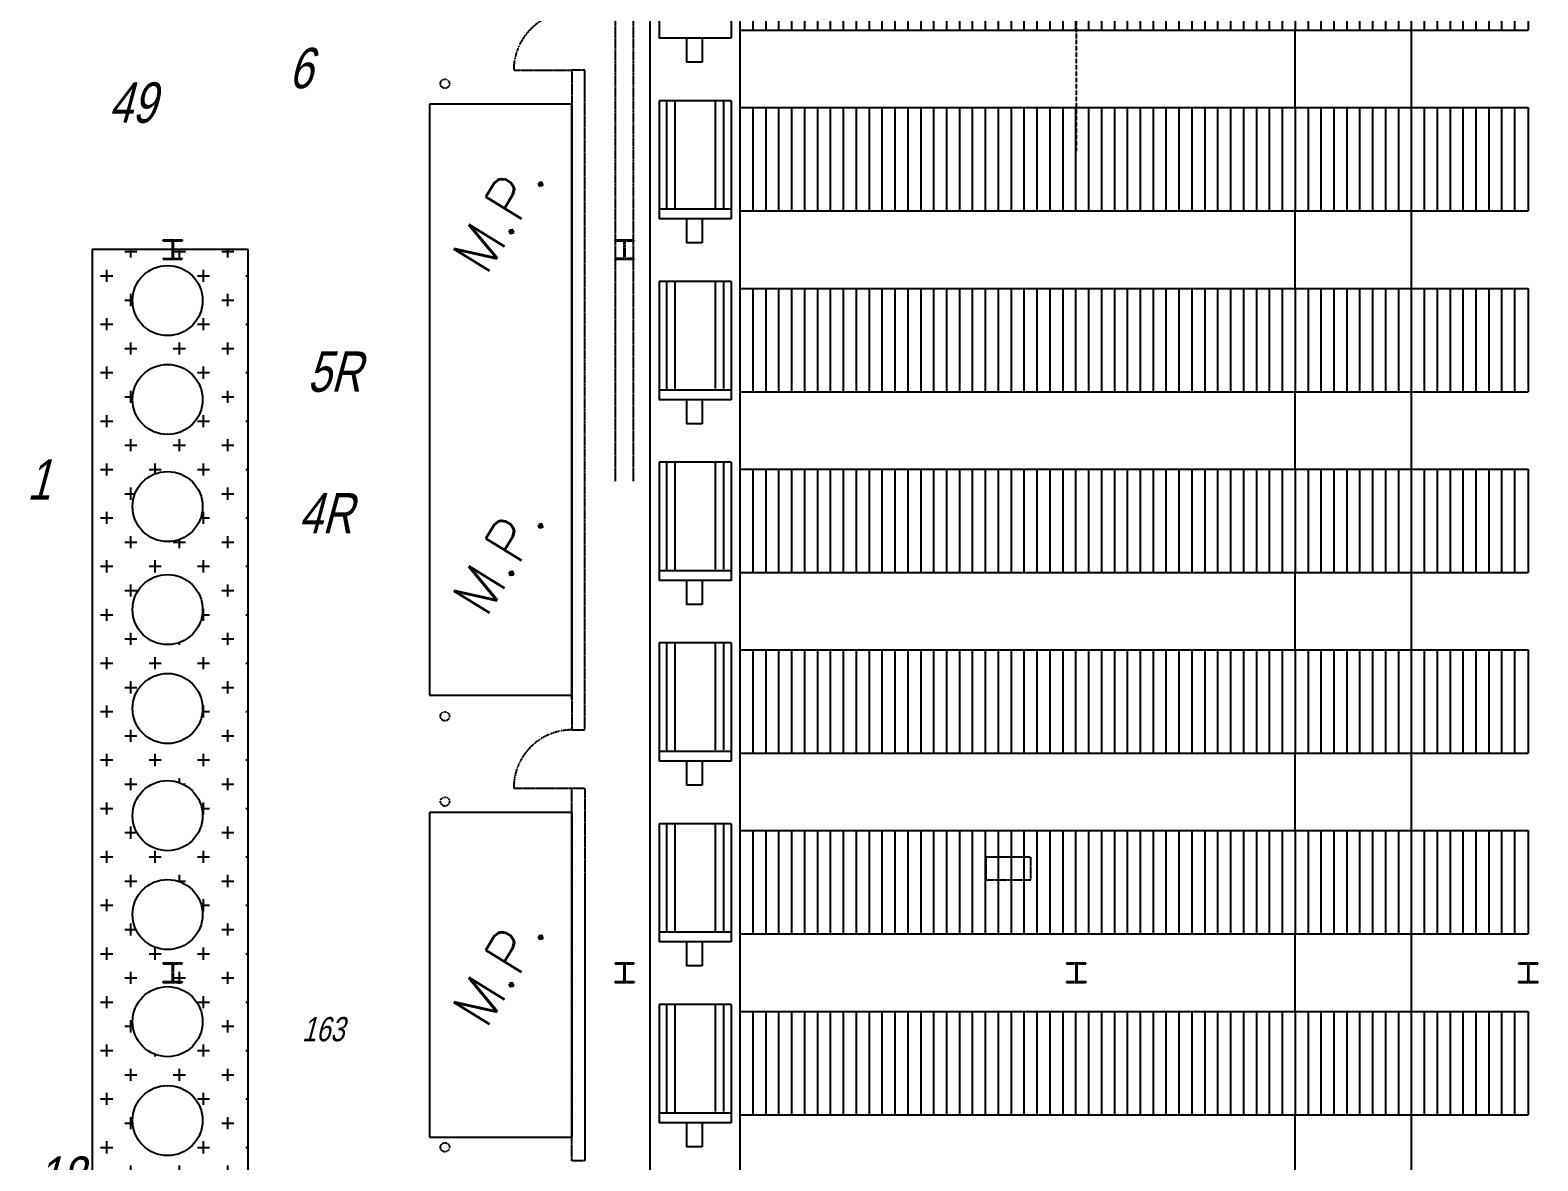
# Model space of a CAD drawing. Header units: millimetres. Extents: x -1732 to 458256, y -4349 to 130988.
# Drawn here: x 113283 to 136638, y 69416 to 86930 of the extents above; entities that cross this region are included whole.
import ezdxf

# ---------------------------------------------------------------- set-up
doc = ezdxf.new("R2010")
doc.units = ezdxf.units.MM
doc.header["$LTSCALE"] = 0.01
doc.header["$MEASUREMENT"] = 0
doc.linetypes.add('CENTER2', pattern=[28.575, 19.05, -3.175, 3.175, -3.175])
doc.linetypes.add('PHANTOM2', pattern=[31.75, 15.875, -3.175, 3.175, -3.175, 3.175, -3.175])
for name, color, linetype in [('E-E-DIS-EQP', 251, 'PHANTOM2'), ('Entreposage des rouleaux', 251, 'CONTINUOUS'), ('F-E-EQP', 251, 'CONTINUOUS'), ('F-E-EQP-AXE', 251, 'CENTER2'), ('F-E-EQP-PH2', 251, 'PHANTOM2'), ('NODETEXT', 5, 'CONTINUOUS'), ('NODETEXTOLD', 5, 'CONTINUOUS'), ('S-E-ACI', 251, 'PHANTOM2'), ('S-E-BET', 251, 'PHANTOM2')]:
    doc.layers.add(name, color=color, linetype=linetype)
doc.styles.add('ROMANS', font='ROMANS.SHX', dxfattribs={"width": 0.75, "oblique": 15})
doc.styles.add('TEXTXP', font='arial.ttf', dxfattribs={"width": 0.75, "oblique": 15})

msp = doc.modelspace()

# ---------------------------------------------------------------- hatches: boundary and pattern name
at = {"layer": 'Entreposage des rouleaux', "linetype": 'Continuous'}
h = msp.add_hatch(dxfattribs=at)
h.set_pattern_fill('CROSS', color=256, scale=1500, style=0)
h.set_pattern_definition([(0, (-78000, -38000), (375, 375), [187.5, -562.5]), (90, (-77906.25, -38093.75), (-375, 375), [187.5, -562.5])])
edge = h.paths.add_edge_path(flags=16)
edge.add_arc((115412.23226, 82741.60043), 542.69899, 0, 360)
edge = h.paths.add_edge_path(flags=16)
edge.add_arc((115412.23226, 81209.8014), 542.69899, 0, 360)
edge = h.paths.add_edge_path(flags=16)
edge.add_arc((115412.23226, 79550.3534), 542.69899, 0, 360)
edge = h.paths.add_edge_path(flags=16)
edge.add_arc((115412.23226, 77954.73017), 542.69899, 0, 360)
edge = h.paths.add_edge_path(flags=16)
edge.add_arc((115412.23226, 76422.93114), 542.69899, 0, 360)
edge = h.paths.add_edge_path(flags=16)
edge.add_arc((115412.23226, 74763.48315), 542.69899, 0, 360)
edge = h.paths.add_edge_path(flags=16)
edge.add_arc((115412.23226, 73231.68411), 542.69899, 0, 360)
edge = h.paths.add_edge_path(flags=16)
edge.add_arc((115412.23226, 71572.23726), 542.69899, 0, 360)
edge = h.paths.add_edge_path(flags=16)
edge.add_arc((115412.23226, 68380.99024), 542.69899, 0, 360)
edge = h.paths.add_edge_path(flags=16)
edge.add_arc((115412.23226, 70040.43823), 542.69899, 0, 360)
edge = h.paths.add_edge_path(flags=16)
edge.add_arc((115412.23226, 65253.56798), 542.69899, 0, 360)
edge = h.paths.add_edge_path(flags=16)
edge.add_arc((115412.23226, 66785.36701), 542.69899, 0, 360)
edge = h.paths.add_edge_path(flags=16)
edge.add_arc((115412.23226, 63594.11998), 542.69899, 0, 360)
edge = h.paths.add_edge_path(flags=16)
edge.add_arc((115412.23226, 62062.32095), 542.69899, 0, 360)
h.paths.add_polyline_path([(114246.18219, 61131.81364), (116660.13419, 61131.81364), (116660.13419, 83531.09968), (114246.18219, 83531.09968)])

# ---------------------------------------------------------------- linework, layer by layer
at = {"layer": 'E-E-DIS-EQP'}
msp.add_lwpolyline([(128085.32361, 74121.13913), (128085.32361, 73771.13913), (128785.32361, 73771.13913), (128785.32361, 74121.13913), (128085.32361, 74121.13913)], dxfattribs=at)
at = {"layer": 'Entreposage des rouleaux'}
for p, q in [((119466.68321, 85782.28787), (119466.68321, 76628.63578)), ((121673.48802, 85782.28787), (119466.68321, 85782.28787)), ((121673.48802, 76567.20753), (121673.48802, 85782.28787)), ((116660.13419, 83531.09968), (114246.18219, 83531.09968)), ((114246.18219, 83531.09968), (114246.18219, 61131.81364)), ((116660.13419, 61131.81364), (116660.13419, 83531.09968)), ((121673.54828, 80893.54302), (121673.54828, 81094.43383)), ((119466.68321, 76628.63578), (121673.48802, 76628.63578)), ((119466.68321, 74812.64071), (119466.68321, 69783.56344)), ((121673.48802, 74812.64071), (119466.68321, 74812.64071)), ((121673.48802, 74812.64071), (121673.48802, 69783.56344)), ((121673.54828, 72566.13161), (121673.54828, 72767.02241)), ((119466.68321, 69783.56344), (121673.48802, 69783.56344))]:
    msp.add_line(p, q, dxfattribs=at)
at = {"layer": 'Entreposage des rouleaux', "linetype": 'Continuous'}
for centre in [(115412.23226, 82741.60043), (115412.23226, 81209.8014), (115412.23226, 79550.3534), (115412.23226, 77954.73017), (115412.23226, 76422.93114), (115412.23226, 74763.48315), (115412.23226, 73231.68411), (115412.23226, 71572.23726), (115412.23226, 70040.43823)]:
    msp.add_circle(centre, 542.69899, dxfattribs=at)
at = {"layer": 'F-E-EQP'}
for p, q in [((122881.49339, 117320.15454), (122881.49339, 66731.42332)), ((124281.47637, 66731.42332), (124281.47637, 117320.15454)), ((123027.65109, 88637.12733), (123027.65109, 86805.41953)), ((124144.16092, 88637.12733), (124144.16092, 86805.41953)), ((124483.129, 86930.24428), (124483.129, 88530.20653)), ((124683.14486, 86930.24428), (124683.14486, 88530.20653)), ((124883.12414, 86930.24428), (124883.12414, 88530.20653)), ((125083.13085, 86930.24428), (125083.13085, 88530.20653)), ((125283.11013, 86930.24428), (125283.11013, 88530.20653)), ((125483.12599, 86930.24428), (125483.12599, 88530.20653)), ((125683.10527, 86930.24428), (125683.10527, 88530.20653)), ((125883.11198, 86930.24428), (125883.11198, 88530.20653)), ((126083.09126, 86930.24428), (126083.09126, 88530.20653)), ((126283.09797, 86930.24428), (126283.09797, 88530.20653)), ((126483.08639, 86930.24428), (126483.08639, 88530.20653)), ((126683.09311, 86930.24428), (126683.09311, 88530.20653)), ((126883.07239, 86930.24428), (126883.07239, 88530.20653)), ((127083.0791, 86930.24428), (127083.0791, 88530.20653)), ((127283.05838, 86930.24428), (127283.05838, 88530.20653)), ((127483.07423, 86930.24428), (127483.07423, 88530.20653)), ((127683.05351, 86930.24428), (127683.05351, 88530.20653)), ((127883.06023, 86930.24428), (127883.06023, 88530.20653)), ((128083.03951, 86930.24428), (128083.03951, 88530.20653)), ((128283.05536, 86930.24428), (128283.05536, 88530.20653)), ((128483.03464, 86930.24428), (128483.03464, 88530.20653)), ((128683.04135, 86930.24428), (128683.04135, 88530.20653)), ((128883.02063, 86930.24428), (128883.02063, 88530.20653)), ((129083.03649, 86930.24428), (129083.03649, 88530.20653)), ((129283.01577, 86930.24428), (129283.01577, 88530.20653)), ((129483.02248, 86930.24428), (129483.02248, 88530.20653)), ((129683.00176, 86930.24428), (129683.00176, 88530.20653)), ((129883.00847, 86930.24428), (129883.00847, 88530.20653)), ((130082.9969, 86930.24428), (130082.9969, 88530.20653)), ((130283.00361, 86930.24428), (130283.00361, 88530.20653)), ((130482.98289, 86930.24428), (130482.98289, 88530.20653)), ((130682.9896, 86930.24428), (130682.9896, 88530.20653)), ((130882.96888, 86930.24428), (130882.96888, 88530.20653)), ((131082.98474, 86930.24428), (131082.98474, 88550.06659)), ((131282.96402, 86930.24428), (131282.96402, 88530.20653)), ((131482.97073, 86930.24428), (131482.97073, 88530.20653)), ((131682.95001, 86930.24428), (131682.95001, 88530.20653)), ((131882.96587, 86930.24428), (131882.96587, 88530.20653)), ((132082.94515, 86930.24428), (132082.94515, 88530.20653)), ((132282.95186, 86930.24428), (132282.95186, 88530.20653)), ((132482.93114, 86930.24428), (132482.93114, 88530.20653)), ((132682.94699, 86930.24428), (132682.94699, 88530.20653)), ((132882.92627, 86930.24428), (132882.92627, 88530.20653)), ((133082.93299, 86930.24428), (133082.93299, 88530.20653)), ((133282.91227, 86930.24428), (133282.91227, 88530.20653)), ((133482.91898, 86930.24428), (133482.91898, 88530.20653)), ((133682.89826, 86930.24428), (133682.89826, 88530.20653)), ((133882.91411, 86930.24428), (133882.91411, 88530.20653)), ((134082.89339, 86930.24428), (134082.89339, 88530.20653)), ((134282.90011, 86930.24428), (134282.90011, 88530.20653)), ((134482.87939, 86930.24428), (134482.87939, 88530.20653)), ((134682.89524, 86930.24428), (134682.89524, 88530.20653)), ((134882.87452, 86930.24428), (134882.87452, 88530.20653)), ((135082.88123, 86930.24428), (135082.88123, 88530.20653)), ((135282.86051, 86930.24428), (135282.86051, 88530.20653)), ((135482.87637, 86930.24428), (135482.87637, 88530.20653)), ((135682.85565, 86930.24428), (135682.85565, 88530.20653)), ((135882.86236, 86930.24428), (135882.86236, 88530.20653)), ((136082.84164, 86930.24428), (136082.84164, 88530.20653)), ((136282.84835, 86930.24428), (136282.84835, 88530.20653)), ((136488.20431, 88530.20653), (136488.20431, 86930.24428)), ((124281.47637, 86930.24428), (136488.20431, 86930.24428)), ((132875.58868, 86930.24428), (132875.58868, 85730.27716)), ((134675.53022, 86930.24428), (134675.53022, 85730.27716)), ((124144.16092, 86805.41953), (123027.65109, 86805.41953)), ((123450.11303, 86805.41953), (123450.11303, 86433.80737)), ((123691.52378, 86805.41953), (123691.52378, 86433.80737)), ((123691.52378, 86433.80737), (123450.11303, 86433.80737)), ((123027.65109, 85837.19795), (123027.65109, 84005.49016)), ((124144.16092, 85837.19795), (123027.65109, 85837.19795)), ((123142.34428, 85837.19795), (123142.34428, 84155.48833)), ((123269.06183, 85837.19795), (123269.06183, 84155.48833)), ((123896.72428, 85837.19795), (123896.72428, 84155.48833)), ((124023.46927, 85837.19795), (124023.46927, 84155.48833)), ((124144.16092, 85837.19795), (124144.16092, 84005.49016)), ((124281.47637, 85730.27716), (136488.20431, 85730.27716)), ((124483.129, 84130.3149), (124483.129, 85730.27716)), ((124683.14486, 84130.3149), (124683.14486, 85730.27716)), ((124883.12414, 84130.3149), (124883.12414, 85730.27716)), ((125083.13085, 84130.3149), (125083.13085, 85730.27716)), ((125283.11013, 84130.3149), (125283.11013, 85730.27716)), ((125483.12599, 84130.3149), (125483.12599, 85730.27716)), ((125683.10527, 84130.3149), (125683.10527, 85730.27716)), ((125883.11198, 84130.3149), (125883.11198, 85730.27716)), ((126083.09126, 84130.3149), (126083.09126, 85730.27716)), ((126283.09797, 84130.3149), (126283.09797, 85730.27716)), ((126483.08639, 84130.3149), (126483.08639, 85730.27716)), ((126683.09311, 84130.3149), (126683.09311, 85730.27716)), ((126883.07239, 84130.3149), (126883.07239, 85730.27716)), ((127083.0791, 84130.3149), (127083.0791, 85730.27716)), ((127283.05838, 84130.3149), (127283.05838, 85730.27716)), ((127483.07423, 84130.3149), (127483.07423, 85730.27716)), ((127683.05351, 84130.3149), (127683.05351, 85730.27716)), ((127883.06023, 84130.3149), (127883.06023, 85730.27716)), ((128083.03951, 84130.3149), (128083.03951, 85730.27716)), ((128283.05536, 84130.3149), (128283.05536, 85730.27716)), ((128483.03464, 84130.3149), (128483.03464, 85730.27716)), ((128683.04135, 84130.3149), (128683.04135, 85730.27716)), ((128883.02063, 84130.3149), (128883.02063, 85730.27716)), ((129083.03649, 84130.3149), (129083.03649, 85730.27716)), ((129283.01577, 84130.3149), (129283.01577, 85730.27716)), ((129483.02248, 84130.3149), (129483.02248, 85730.27716)), ((129683.00176, 84130.3149), (129683.00176, 85730.27716)), ((129883.00847, 84130.3149), (129883.00847, 85730.27716)), ((130082.9969, 84130.3149), (130082.9969, 85730.27716)), ((130283.00361, 84130.3149), (130283.00361, 85730.27716)), ((130482.98289, 84130.3149), (130482.98289, 85730.27716)), ((130682.9896, 84130.3149), (130682.9896, 85730.27716)), ((130882.96888, 84130.3149), (130882.96888, 85730.27716)), ((131082.98474, 84130.3149), (131082.98474, 85730.27716)), ((131282.96402, 84130.3149), (131282.96402, 85730.27716)), ((131482.97073, 84130.3149), (131482.97073, 85730.27716)), ((131682.95001, 84130.3149), (131682.95001, 85730.27716)), ((131882.96587, 84130.3149), (131882.96587, 85730.27716)), ((132082.94515, 84130.3149), (132082.94515, 85730.27716)), ((132282.95186, 84130.3149), (132282.95186, 85730.27716)), ((132482.93114, 84130.3149), (132482.93114, 85730.27716)), ((132682.94699, 84130.3149), (132682.94699, 85730.27716)), ((132882.92627, 84130.3149), (132882.92627, 85730.27716)), ((133082.93299, 84130.3149), (133082.93299, 85730.27716)), ((133282.91227, 84130.3149), (133282.91227, 85730.27716)), ((133482.91898, 84130.3149), (133482.91898, 85730.27716)), ((133682.89826, 84130.3149), (133682.89826, 85730.27716)), ((133882.91411, 84130.3149), (133882.91411, 85730.27716)), ((134082.89339, 84130.3149), (134082.89339, 85730.27716)), ((134282.90011, 84130.3149), (134282.90011, 85730.27716)), ((134482.87939, 84130.3149), (134482.87939, 85730.27716)), ((134682.89524, 84130.3149), (134682.89524, 85730.27716)), ((134882.87452, 84130.3149), (134882.87452, 85730.27716)), ((135082.88123, 84130.3149), (135082.88123, 85730.27716)), ((135282.86051, 84130.3149), (135282.86051, 85730.27716)), ((135482.87637, 84130.3149), (135482.87637, 85730.27716)), ((135682.85565, 84130.3149), (135682.85565, 85730.27716)), ((135882.86236, 84130.3149), (135882.86236, 85730.27716)), ((136082.84164, 84130.3149), (136082.84164, 85730.27716)), ((136282.84835, 84130.3149), (136282.84835, 85730.27716)), ((136488.20431, 85730.27716), (136488.20431, 84130.3149)), ((124144.16092, 84155.48833), (123027.65109, 84155.48833)), ((124281.47637, 84130.3149), (136488.20431, 84130.3149)), ((132875.58868, 84130.3149), (132875.58868, 82930.34778)), ((134675.53022, 84130.3149), (134675.53022, 82930.34778)), ((124144.16092, 84005.49016), (123027.65109, 84005.49016)), ((123450.11303, 84005.49016), (123450.11303, 83633.878)), ((123691.52378, 84005.49016), (123691.52378, 83633.878)), ((123691.52378, 83633.878), (123450.11303, 83633.878)), ((124144.16092, 83037.98253), (123027.65109, 83037.98253)), ((123027.65109, 83037.98253), (123027.65109, 81206.27474)), ((123142.34428, 83037.98253), (123142.34428, 81374.33231)), ((123269.06183, 83037.98253), (123269.06183, 81356.27291)), ((123896.72428, 83037.98253), (123896.72428, 81380.39479)), ((124023.46927, 83037.98253), (124023.46927, 81380.39479)), ((124144.16092, 83037.98253), (124144.16092, 81206.27474)), ((124281.47637, 82930.34778), (136488.20431, 82930.34778)), ((124483.129, 81330.38553), (124483.129, 82930.34778)), ((124683.14486, 81330.38553), (124683.14486, 82930.34778)), ((124883.12414, 81330.38553), (124883.12414, 82930.34778)), ((125083.13085, 81330.38553), (125083.13085, 82930.34778)), ((125283.11013, 81330.38553), (125283.11013, 82930.34778)), ((125483.12599, 81330.38553), (125483.12599, 82930.34778)), ((125683.10527, 81330.38553), (125683.10527, 82930.34778)), ((125883.11198, 81330.38553), (125883.11198, 82930.34778)), ((126083.09126, 81330.38553), (126083.09126, 82930.34778)), ((126283.09797, 81330.38553), (126283.09797, 82930.34778)), ((126483.08639, 81330.38553), (126483.08639, 82930.34778)), ((126683.09311, 81330.38553), (126683.09311, 82930.34778)), ((126883.07239, 81330.38553), (126883.07239, 82930.34778)), ((127083.0791, 81330.38553), (127083.0791, 82930.34778)), ((127283.05838, 81330.38553), (127283.05838, 82930.34778)), ((127483.07423, 81330.38553), (127483.07423, 82930.34778)), ((127683.05351, 81330.38553), (127683.05351, 82930.34778)), ((127883.06023, 81330.38553), (127883.06023, 82930.34778)), ((128083.03951, 81330.38553), (128083.03951, 82930.34778)), ((128283.05536, 81330.38553), (128283.05536, 82930.34778)), ((128483.03464, 81330.38553), (128483.03464, 82930.34778)), ((128683.04135, 81330.38553), (128683.04135, 82930.34778)), ((128883.02063, 81330.38553), (128883.02063, 82930.34778)), ((129083.03649, 81330.38553), (129083.03649, 82930.34778)), ((129283.01577, 81330.38553), (129283.01577, 82930.34778)), ((129483.02248, 81330.38553), (129483.02248, 82930.34778)), ((129683.00176, 81330.38553), (129683.00176, 82930.34778)), ((129883.00847, 81330.38553), (129883.00847, 82930.34778)), ((130082.9969, 81330.38553), (130082.9969, 82930.34778)), ((130283.00361, 81330.38553), (130283.00361, 82930.34778)), ((130482.98289, 81330.38553), (130482.98289, 82930.34778)), ((130682.9896, 81330.38553), (130682.9896, 82930.34778)), ((130882.96888, 81330.38553), (130882.96888, 82930.34778)), ((131082.98474, 81330.38553), (131082.98474, 82930.34778)), ((131282.96402, 81330.38553), (131282.96402, 82930.34778)), ((131482.97073, 81330.38553), (131482.97073, 82930.34778)), ((131682.95001, 81330.38553), (131682.95001, 82930.34778)), ((131882.96587, 81330.38553), (131882.96587, 82930.34778)), ((132082.94515, 81330.38553), (132082.94515, 82930.34778)), ((132282.95186, 81330.38553), (132282.95186, 82930.34778)), ((132482.93114, 81330.38553), (132482.93114, 82930.34778)), ((132682.94699, 81330.38553), (132682.94699, 82930.34778)), ((132882.92627, 81330.38553), (132882.92627, 82930.34778)), ((133082.93299, 81330.38553), (133082.93299, 82930.34778)), ((133282.91227, 81330.38553), (133282.91227, 82930.34778)), ((133482.91898, 81330.38553), (133482.91898, 82930.34778)), ((133682.89826, 81330.38553), (133682.89826, 82930.34778)), ((133882.91411, 81330.38553), (133882.91411, 82930.34778)), ((134082.89339, 81330.38553), (134082.89339, 82930.34778)), ((134282.90011, 81330.38553), (134282.90011, 82930.34778)), ((134482.87939, 81330.38553), (134482.87939, 82930.34778)), ((134682.89524, 81330.38553), (134682.89524, 82930.34778)), ((134882.87452, 81330.38553), (134882.87452, 82930.34778)), ((135082.88123, 81330.38553), (135082.88123, 82930.34778)), ((135282.86051, 81330.38553), (135282.86051, 82930.34778)), ((135482.87637, 81330.38553), (135482.87637, 82930.34778)), ((135682.85565, 81330.38553), (135682.85565, 82930.34778)), ((135882.86236, 81330.38553), (135882.86236, 82930.34778)), ((136082.84164, 81330.38553), (136082.84164, 82930.34778)), ((136282.84835, 81330.38553), (136282.84835, 82930.34778)), ((136488.20431, 82930.34778), (136488.20431, 81330.38553)), ((124144.16092, 81356.27291), (123027.65109, 81356.27291)), ((124281.47637, 81330.38553), (136488.20431, 81330.38553)), ((132875.58868, 81330.38553), (132875.58868, 80130.41841)), ((134675.53022, 81330.38553), (134675.53022, 80130.41841)), ((124144.16092, 81206.27474), (123027.65109, 81206.27474)), ((123450.11303, 81206.27474), (123450.11303, 80834.66258)), ((123691.52378, 81206.27474), (123691.52378, 80834.66258)), ((123691.52378, 80834.66258), (123450.11303, 80834.66258)), ((124144.16092, 80238.05315), (123027.65109, 80238.05315)), ((123027.65109, 80238.05315), (123027.65109, 78406.34536)), ((123142.34428, 80238.05315), (123142.34428, 78574.40294)), ((123269.06183, 80238.05315), (123269.06183, 78556.34354)), ((123896.72428, 80238.05315), (123896.72428, 78580.46541)), ((124023.46927, 80238.05315), (124023.46927, 78580.46541)), ((124144.16092, 80238.05315), (124144.16092, 78406.34536)), ((124281.47637, 80130.41841), (136488.20431, 80130.41841)), ((124483.129, 78530.45615), (124483.129, 80130.41841)), ((124683.14486, 78530.45615), (124683.14486, 80130.41841)), ((124883.12414, 78530.45615), (124883.12414, 80130.41841)), ((125083.13085, 78530.45615), (125083.13085, 80130.41841)), ((125283.11013, 78530.45615), (125283.11013, 80130.41841)), ((125483.12599, 78530.45615), (125483.12599, 80130.41841)), ((125683.10527, 78530.45615), (125683.10527, 80130.41841)), ((125883.11198, 78530.45615), (125883.11198, 80130.41841)), ((126083.09126, 78530.45615), (126083.09126, 80130.41841)), ((126283.09797, 78530.45615), (126283.09797, 80130.41841)), ((126483.08639, 78530.45615), (126483.08639, 80130.41841)), ((126683.09311, 78530.45615), (126683.09311, 80130.41841)), ((126883.07239, 78530.45615), (126883.07239, 80130.41841)), ((127083.0791, 78530.45615), (127083.0791, 80130.41841)), ((127283.05838, 78530.45615), (127283.05838, 80130.41841)), ((127483.07423, 78530.45615), (127483.07423, 80130.41841)), ((127683.05351, 78530.45615), (127683.05351, 80130.41841)), ((127883.06023, 78530.45615), (127883.06023, 80130.41841)), ((128083.03951, 78530.45615), (128083.03951, 80130.41841)), ((128283.05536, 78530.45615), (128283.05536, 80130.41841)), ((128483.03464, 78530.45615), (128483.03464, 80130.41841)), ((128683.04135, 78530.45615), (128683.04135, 80130.41841)), ((128883.02063, 78530.45615), (128883.02063, 80130.41841)), ((129083.03649, 78530.45615), (129083.03649, 80130.41841)), ((129283.01577, 78530.45615), (129283.01577, 80130.41841)), ((129483.02248, 78530.45615), (129483.02248, 80130.41841)), ((129683.00176, 78530.45615), (129683.00176, 80130.41841)), ((129883.00847, 78530.45615), (129883.00847, 80130.41841)), ((130082.9969, 78530.45615), (130082.9969, 80130.41841)), ((130283.00361, 78530.45615), (130283.00361, 80130.41841)), ((130482.98289, 78530.45615), (130482.98289, 80130.41841)), ((130682.9896, 78530.45615), (130682.9896, 80130.41841)), ((130882.96888, 78530.45615), (130882.96888, 80130.41841)), ((131082.98474, 78530.45615), (131082.98474, 80130.41841)), ((131282.96402, 78530.45615), (131282.96402, 80130.41841)), ((131482.97073, 78530.45615), (131482.97073, 80130.41841)), ((131682.95001, 78530.45615), (131682.95001, 80130.41841)), ((131882.96587, 78530.45615), (131882.96587, 80130.41841)), ((132082.94515, 78530.45615), (132082.94515, 80130.41841)), ((132282.95186, 78530.45615), (132282.95186, 80130.41841)), ((132482.93114, 78530.45615), (132482.93114, 80130.41841)), ((132682.94699, 78530.45615), (132682.94699, 80130.41841)), ((132882.92627, 78530.45615), (132882.92627, 80130.41841)), ((133082.93299, 78530.45615), (133082.93299, 80130.41841)), ((133282.91227, 78530.45615), (133282.91227, 80130.41841)), ((133482.91898, 78530.45615), (133482.91898, 80130.41841)), ((133682.89826, 78530.45615), (133682.89826, 80130.41841)), ((133882.91411, 78530.45615), (133882.91411, 80130.41841)), ((134082.89339, 78530.45615), (134082.89339, 80130.41841)), ((134282.90011, 78530.45615), (134282.90011, 80130.41841)), ((134482.87939, 78530.45615), (134482.87939, 80130.41841)), ((134682.89524, 78530.45615), (134682.89524, 80130.41841)), ((134882.87452, 78530.45615), (134882.87452, 80130.41841)), ((135082.88123, 78530.45615), (135082.88123, 80130.41841)), ((135282.86051, 78530.45615), (135282.86051, 80130.41841)), ((135482.87637, 78530.45615), (135482.87637, 80130.41841)), ((135682.85565, 78530.45615), (135682.85565, 80130.41841)), ((135882.86236, 78530.45615), (135882.86236, 80130.41841)), ((136082.84164, 78530.45615), (136082.84164, 80130.41841)), ((136282.84835, 78530.45615), (136282.84835, 80130.41841)), ((136488.20431, 80130.41841), (136488.20431, 78530.45615)), ((124144.16092, 78556.34354), (123027.65109, 78556.34354)), ((124281.47637, 78530.45615), (136488.20431, 78530.45615)), ((132875.58868, 78531.17011), (132875.58868, 77331.20299)), ((134675.53022, 78531.17011), (134675.53022, 77331.20299)), ((124144.16092, 78406.34536), (123027.65109, 78406.34536)), ((123450.11303, 78406.34536), (123450.11303, 78034.7332)), ((123691.52378, 78406.34536), (123691.52378, 78034.7332)), ((123691.52378, 78034.7332), (123450.11303, 78034.7332)), ((124144.16092, 77438.12378), (123027.65109, 77438.12378)), ((123027.65109, 77438.12378), (123027.65109, 75606.41599)), ((123142.34428, 77438.12378), (123142.34428, 75774.47356)), ((123269.06183, 77438.12378), (123269.06183, 75756.41416)), ((123896.72428, 77438.12378), (123896.72428, 75780.53603)), ((124023.46927, 77438.12378), (124023.46927, 75780.53603)), ((124144.16092, 77438.12378), (124144.16092, 75606.41599)), ((124281.47637, 77331.20299), (136488.20431, 77331.20299)), ((124483.129, 75731.24073), (124483.129, 77331.20299)), ((124683.14486, 75731.24073), (124683.14486, 77331.20299)), ((124883.12414, 75731.24073), (124883.12414, 77331.20299)), ((125083.13085, 75731.24073), (125083.13085, 77331.20299)), ((125283.11013, 75731.24073), (125283.11013, 77331.20299)), ((125483.12599, 75731.24073), (125483.12599, 77331.20299)), ((125683.10527, 75731.24073), (125683.10527, 77331.20299)), ((125883.11198, 75731.24073), (125883.11198, 77331.20299)), ((126083.09126, 75731.24073), (126083.09126, 77331.20299)), ((126283.09797, 75731.24073), (126283.09797, 77331.20299)), ((126483.08639, 75731.24073), (126483.08639, 77331.20299)), ((126683.09311, 75731.24073), (126683.09311, 77331.20299)), ((126883.07239, 75731.24073), (126883.07239, 77331.20299)), ((127083.0791, 75731.24073), (127083.0791, 77331.20299)), ((127283.05838, 75731.24073), (127283.05838, 77331.20299)), ((127483.07423, 75731.24073), (127483.07423, 77331.20299)), ((127683.05351, 75731.24073), (127683.05351, 77331.20299)), ((127883.06023, 75731.24073), (127883.06023, 77331.20299)), ((128083.03951, 75731.24073), (128083.03951, 77331.20299)), ((128283.05536, 75731.24073), (128283.05536, 77331.20299)), ((128483.03464, 75731.24073), (128483.03464, 77331.20299)), ((128683.04135, 75731.24073), (128683.04135, 77331.20299)), ((128883.02063, 75731.24073), (128883.02063, 77331.20299)), ((129083.03649, 75731.24073), (129083.03649, 77331.20299)), ((129283.01577, 75731.24073), (129283.01577, 77331.20299)), ((129483.02248, 75731.24073), (129483.02248, 77331.20299)), ((129683.00176, 75731.24073), (129683.00176, 77331.20299)), ((129883.00847, 75731.24073), (129883.00847, 77331.20299)), ((130082.9969, 75731.24073), (130082.9969, 77331.20299)), ((130283.00361, 75731.24073), (130283.00361, 77331.20299)), ((130482.98289, 75731.24073), (130482.98289, 77331.20299)), ((130682.9896, 75731.24073), (130682.9896, 77331.20299)), ((130882.96888, 75731.24073), (130882.96888, 77331.20299)), ((131082.98474, 75731.24073), (131082.98474, 77331.20299)), ((131282.96402, 75731.24073), (131282.96402, 77331.20299)), ((131482.97073, 75731.24073), (131482.97073, 77331.20299)), ((131682.95001, 75731.24073), (131682.95001, 77331.20299)), ((131882.96587, 75731.24073), (131882.96587, 77331.20299)), ((132082.94515, 75731.24073), (132082.94515, 77331.20299)), ((132282.95186, 75731.24073), (132282.95186, 77331.20299)), ((132482.93114, 75731.24073), (132482.93114, 77331.20299)), ((132682.94699, 75731.24073), (132682.94699, 77331.20299)), ((132882.92627, 75731.24073), (132882.92627, 77331.20299)), ((133082.93299, 75731.24073), (133082.93299, 77331.20299)), ((133282.91227, 75731.24073), (133282.91227, 77331.20299)), ((133482.91898, 75731.24073), (133482.91898, 77331.20299)), ((133682.89826, 75731.24073), (133682.89826, 77331.20299)), ((133882.91411, 75731.24073), (133882.91411, 77331.20299)), ((134082.89339, 75731.24073), (134082.89339, 77331.20299)), ((134282.90011, 75731.24073), (134282.90011, 77331.20299)), ((134482.87939, 75731.24073), (134482.87939, 77331.20299)), ((134682.89524, 75731.24073), (134682.89524, 77331.20299)), ((134882.87452, 75731.24073), (134882.87452, 77331.20299)), ((135082.88123, 75731.24073), (135082.88123, 77331.20299)), ((135282.86051, 75731.24073), (135282.86051, 77331.20299)), ((135482.87637, 75731.24073), (135482.87637, 77331.20299)), ((135682.85565, 75731.24073), (135682.85565, 77331.20299)), ((135882.86236, 75731.24073), (135882.86236, 77331.20299)), ((136082.84164, 75731.24073), (136082.84164, 77331.20299)), ((136282.84835, 75731.24073), (136282.84835, 77331.20299)), ((136488.20431, 77331.20299), (136488.20431, 75731.24073)), ((124144.16092, 75756.41416), (123027.65109, 75756.41416)), ((124281.47637, 75731.24073), (136488.20431, 75731.24073)), ((132875.58868, 75731.24073), (132875.58868, 74531.27361)), ((134675.53022, 75731.24073), (134675.53022, 74531.27361)), ((124144.16092, 75606.41599), (123027.65109, 75606.41599)), ((123450.11303, 75606.41599), (123450.11303, 75234.80383)), ((123691.52378, 75606.41599), (123691.52378, 75234.80383)), ((123691.52378, 75234.80383), (123450.11303, 75234.80383)), ((124144.16092, 74638.1944), (123027.65109, 74638.1944)), ((123027.65109, 74638.1944), (123027.65109, 72806.47747)), ((123142.34428, 74638.1944), (123142.34428, 72974.54419)), ((123269.06183, 74638.1944), (123269.06183, 72956.48479)), ((123896.72428, 74638.1944), (123896.72428, 72980.59751)), ((124023.46927, 74638.1944), (124023.46927, 72980.59751)), ((124144.16092, 74638.1944), (124144.16092, 72806.47747)), ((124281.47637, 74531.27361), (136488.20431, 74531.27361)), ((124483.129, 72931.31135), (124483.129, 74531.27361)), ((124683.14486, 72931.31135), (124683.14486, 74531.27361)), ((124883.12414, 72931.31135), (124883.12414, 74531.27361)), ((125083.13085, 72931.31135), (125083.13085, 74531.27361)), ((125283.11013, 72931.31135), (125283.11013, 74531.27361)), ((125483.12599, 72931.31135), (125483.12599, 74531.27361)), ((125683.10527, 72931.31135), (125683.10527, 74531.27361)), ((125883.11198, 72931.31135), (125883.11198, 74531.27361)), ((126083.09126, 72931.31135), (126083.09126, 74531.27361)), ((126283.09797, 72931.31135), (126283.09797, 74531.27361)), ((126483.08639, 72931.31135), (126483.08639, 74531.27361)), ((126683.09311, 72931.31135), (126683.09311, 74531.27361)), ((126883.07239, 72931.31135), (126883.07239, 74531.27361)), ((127083.0791, 72931.31135), (127083.0791, 74531.27361)), ((127283.05838, 72931.31135), (127283.05838, 74531.27361)), ((127483.07423, 72931.31135), (127483.07423, 74531.27361)), ((127683.05351, 72931.31135), (127683.05351, 74531.27361)), ((127883.06023, 72931.31135), (127883.06023, 74531.27361)), ((128083.03951, 72931.31135), (128083.03951, 74531.27361)), ((128283.05536, 72931.31135), (128283.05536, 74531.27361)), ((128483.03464, 72931.31135), (128483.03464, 74531.27361)), ((128683.04135, 72931.31135), (128683.04135, 74531.27361)), ((128883.02063, 72931.31135), (128883.02063, 74531.27361)), ((129083.03649, 72931.31135), (129083.03649, 74531.27361)), ((129283.01577, 72931.31135), (129283.01577, 74531.27361)), ((129483.02248, 72931.31135), (129483.02248, 74531.27361)), ((129683.00176, 72931.31135), (129683.00176, 74531.27361)), ((129883.00847, 72931.31135), (129883.00847, 74531.27361)), ((130082.9969, 72931.31135), (130082.9969, 74531.27361)), ((130283.00361, 72931.31135), (130283.00361, 74531.27361)), ((130482.98289, 72931.31135), (130482.98289, 74531.27361)), ((130682.9896, 72931.31135), (130682.9896, 74531.27361)), ((130882.96888, 72931.31135), (130882.96888, 74531.27361)), ((131082.98474, 72931.31135), (131082.98474, 74531.27361)), ((131282.96402, 72931.31135), (131282.96402, 74531.27361)), ((131482.97073, 72931.31135), (131482.97073, 74531.27361)), ((131682.95001, 72931.31135), (131682.95001, 74531.27361)), ((131882.96587, 72931.31135), (131882.96587, 74531.27361)), ((132082.94515, 72931.31135), (132082.94515, 74531.27361)), ((132282.95186, 72931.31135), (132282.95186, 74531.27361)), ((132482.93114, 72931.31135), (132482.93114, 74531.27361)), ((132682.94699, 72931.31135), (132682.94699, 74531.27361)), ((132882.92627, 72931.31135), (132882.92627, 74531.27361)), ((133082.93299, 72931.31135), (133082.93299, 74531.27361)), ((133282.91227, 72931.31135), (133282.91227, 74531.27361)), ((133482.91898, 72931.31135), (133482.91898, 74531.27361)), ((133682.89826, 72931.31135), (133682.89826, 74531.27361)), ((133882.91411, 72931.31135), (133882.91411, 74531.27361)), ((134082.89339, 72931.31135), (134082.89339, 74531.27361)), ((134282.90011, 72931.31135), (134282.90011, 74531.27361)), ((134482.87939, 72931.31135), (134482.87939, 74531.27361)), ((134682.89524, 72931.31135), (134682.89524, 74531.27361)), ((134882.87452, 72931.31135), (134882.87452, 74531.27361)), ((135082.88123, 72931.31135), (135082.88123, 74531.27361)), ((135282.86051, 72931.31135), (135282.86051, 74531.27361)), ((135482.87637, 72931.31135), (135482.87637, 74531.27361)), ((135682.85565, 72931.31135), (135682.85565, 74531.27361)), ((135882.86236, 72931.31135), (135882.86236, 74531.27361)), ((136082.84164, 72931.31135), (136082.84164, 74531.27361)), ((136282.84835, 72931.31135), (136282.84835, 74531.27361)), ((136488.20431, 74531.27361), (136488.20431, 72931.31135)), ((124144.16092, 72956.48479), (123027.65109, 72956.48479)), ((124281.47637, 72931.31135), (136488.20431, 72931.31135)), ((132875.58868, 72931.31135), (132875.58868, 71731.34423)), ((134675.53022, 72931.31135), (134675.53022, 71731.34423)), ((124144.16092, 72806.47747), (123027.65109, 72806.47747)), ((123450.11303, 72806.47747), (123450.11303, 72434.87445)), ((123691.52378, 72806.47747), (123691.52378, 72434.87445)), ((123691.52378, 72434.87445), (123450.11303, 72434.87445)), ((124144.16092, 71838.26503), (123027.65109, 71838.26503)), ((123027.65109, 71838.26503), (123027.65109, 70006.54809)), ((123142.34428, 71838.26503), (123142.34428, 70174.61481)), ((123269.06183, 71838.26503), (123269.06183, 70156.55541)), ((123896.72428, 71838.26503), (123896.72428, 70180.66814)), ((124023.46927, 71838.26503), (124023.46927, 70180.66814)), ((124144.16092, 71838.26503), (124144.16092, 70006.54809)), ((124281.47637, 71731.34423), (136488.20431, 71731.34423)), ((124483.129, 70131.38198), (124483.129, 71731.34423)), ((124683.14486, 70131.38198), (124683.14486, 71731.34423)), ((124883.12414, 70131.38198), (124883.12414, 71731.34423)), ((125083.13085, 70131.38198), (125083.13085, 71731.34423)), ((125283.11013, 70131.38198), (125283.11013, 71731.34423)), ((125483.12599, 70131.38198), (125483.12599, 71731.34423)), ((125683.10527, 70131.38198), (125683.10527, 71731.34423)), ((125883.11198, 70131.38198), (125883.11198, 71731.34423)), ((126083.09126, 70131.38198), (126083.09126, 71731.34423)), ((126283.09797, 70131.38198), (126283.09797, 71731.34423)), ((126483.08639, 70131.38198), (126483.08639, 71731.34423)), ((126683.09311, 70131.38198), (126683.09311, 71731.34423)), ((126883.07239, 70131.38198), (126883.07239, 71731.34423)), ((127083.0791, 70131.38198), (127083.0791, 71731.34423)), ((127283.05838, 70131.38198), (127283.05838, 71731.34423)), ((127483.07423, 70131.38198), (127483.07423, 71731.34423)), ((127683.05351, 70131.38198), (127683.05351, 71731.34423)), ((127883.06023, 70131.38198), (127883.06023, 71731.34423)), ((128083.03951, 70131.38198), (128083.03951, 71731.34423)), ((128283.05536, 70131.38198), (128283.05536, 71731.34423)), ((128483.03464, 70131.38198), (128483.03464, 71731.34423)), ((128683.04135, 70131.38198), (128683.04135, 71731.34423)), ((128883.02063, 70131.38198), (128883.02063, 71731.34423)), ((129083.03649, 70131.38198), (129083.03649, 71731.34423)), ((129283.01577, 70131.38198), (129283.01577, 71731.34423)), ((129483.02248, 70131.38198), (129483.02248, 71731.34423)), ((129683.00176, 70131.38198), (129683.00176, 71731.34423)), ((129883.00847, 70131.38198), (129883.00847, 71731.34423)), ((130082.9969, 70131.38198), (130082.9969, 71731.34423)), ((130283.00361, 70131.38198), (130283.00361, 71731.34423)), ((130482.98289, 70131.38198), (130482.98289, 71731.34423)), ((130682.9896, 70131.38198), (130682.9896, 71731.34423)), ((130882.96888, 70131.38198), (130882.96888, 71731.34423)), ((131082.98474, 70131.38198), (131082.98474, 71731.34423)), ((131282.96402, 70131.38198), (131282.96402, 71731.34423)), ((131482.97073, 70131.38198), (131482.97073, 71731.34423)), ((131682.95001, 70131.38198), (131682.95001, 71731.34423)), ((131882.96587, 70131.38198), (131882.96587, 71731.34423)), ((132082.94515, 70131.38198), (132082.94515, 71731.34423)), ((132282.95186, 70131.38198), (132282.95186, 71731.34423)), ((132482.93114, 70131.38198), (132482.93114, 71731.34423)), ((132682.94699, 70131.38198), (132682.94699, 71731.34423)), ((132882.92627, 70131.38198), (132882.92627, 71731.34423)), ((133082.93299, 70131.38198), (133082.93299, 71731.34423)), ((133282.91227, 70131.38198), (133282.91227, 71731.34423)), ((133482.91898, 70131.38198), (133482.91898, 71731.34423)), ((133682.89826, 70131.38198), (133682.89826, 71731.34423)), ((133882.91411, 70131.38198), (133882.91411, 71731.34423)), ((134082.89339, 70131.38198), (134082.89339, 71731.34423)), ((134282.90011, 70131.38198), (134282.90011, 71731.34423)), ((134482.87939, 70131.38198), (134482.87939, 71731.34423)), ((134682.89524, 70131.38198), (134682.89524, 71731.34423)), ((134882.87452, 70131.38198), (134882.87452, 71731.34423)), ((135082.88123, 70131.38198), (135082.88123, 71731.34423)), ((135282.86051, 70131.38198), (135282.86051, 71731.34423)), ((135482.87637, 70131.38198), (135482.87637, 71731.34423)), ((135682.85565, 70131.38198), (135682.85565, 71731.34423)), ((135882.86236, 70131.38198), (135882.86236, 71731.34423)), ((136082.84164, 70131.38198), (136082.84164, 71731.34423)), ((136282.84835, 70131.38198), (136282.84835, 71731.34423)), ((136488.20431, 71731.34423), (136488.20431, 70131.38198)), ((124144.16092, 70156.55541), (123027.65109, 70156.55541)), ((124281.47637, 70131.38198), (136488.20431, 70131.38198)), ((132875.58868, 70131.38198), (132875.58868, 68931.41486)), ((134675.53022, 70131.38198), (134675.53022, 68931.41486)), ((124144.16092, 70006.54809), (123027.65109, 70006.54809)), ((123450.11303, 70006.54809), (123450.11303, 69634.94507)), ((123691.52378, 70006.54809), (123691.52378, 69634.94507)), ((123691.52378, 69634.94507), (123450.11303, 69634.94507))]:
    msp.add_line(p, q, dxfattribs=at)
at = {"layer": 'F-E-EQP-AXE'}
msp.add_line((129489.15801, 85055.43857), (129489.15801, 90130.11968), dxfattribs=at)
at = {"layer": 'F-E-EQP-PH2'}
for centre in [(119708.48802, 86100.65915), (119708.50811, 76301.39319), (119708.50811, 74981.39319), (119708.52819, 69626.41328)]:
    msp.add_circle(centre, 70, dxfattribs=at)
at = {"layer": 'S-E-ACI'}
for p, q in [((115338.74495, 83680.84879), (115638.71387, 83680.84879)), ((115338.74495, 83680.84879), (115338.74495, 83665.84349)), ((115338.74495, 83665.84349), (115481.24505, 83665.84349)), ((115481.24505, 83665.84349), (115481.24505, 83395.8486)), ((115496.24121, 83665.84349), (115496.24121, 83395.8486)), ((115496.24121, 83665.84349), (115638.71387, 83665.84349)), ((115638.71387, 83680.84879), (115638.71387, 83665.84349)), ((122338.55011, 83681.09785), (122338.55011, 83666.10169)), ((122338.55011, 83681.09785), (122638.5556, 83681.09785)), ((122338.55011, 83666.10169), (122481.08678, 83666.10169)), ((122481.08678, 83666.10169), (122481.08678, 83396.09766)), ((122496.08294, 83666.10169), (122638.5556, 83666.10169)), ((122496.08294, 83666.10169), (122496.08294, 83396.09766)), ((122638.5556, 83681.09785), (122638.5556, 83666.10169)), ((115338.74495, 83395.8486), (115338.74495, 83380.84329)), ((115338.74495, 83395.8486), (115481.24505, 83395.8486)), ((115338.74495, 83380.84329), (115638.71387, 83380.84329)), ((115496.24121, 83395.8486), (115638.71387, 83395.8486)), ((115638.71387, 83395.8486), (115638.71387, 83380.84329)), ((122338.55011, 83396.09766), (122481.08678, 83396.09766)), ((122338.55011, 83396.09766), (122338.55011, 83381.1015)), ((122338.55011, 83381.1015), (122638.5556, 83381.1015)), ((122496.08294, 83396.09766), (122638.5556, 83396.09766)), ((122638.5556, 83396.09766), (122638.5556, 83381.1015)), ((115338.74495, 72481.03119), (115338.74495, 72466.02588)), ((115338.74495, 72481.03119), (115638.71387, 72481.03119)), ((115338.74495, 72466.02588), (115481.24505, 72466.02588)), ((115481.24505, 72466.02588), (115481.24505, 72196.03099)), ((115496.24121, 72466.02588), (115638.71387, 72466.02588)), ((115496.24121, 72466.02588), (115496.24121, 72196.03099)), ((115638.71387, 72481.03119), (115638.71387, 72466.02588)), ((122338.55011, 72481.28025), (122638.5556, 72481.28025)), ((122338.55011, 72481.28025), (122338.55011, 72466.28409)), ((122338.55011, 72466.28409), (122481.08678, 72466.28409)), ((122481.08678, 72466.28409), (122481.08678, 72196.28006)), ((122496.08294, 72466.28409), (122496.08294, 72196.28006)), ((122496.08294, 72466.28409), (122638.5556, 72466.28409)), ((122638.5556, 72481.28025), (122638.5556, 72466.28409)), ((129338.39183, 72481.28025), (129338.39183, 72466.28409)), ((129338.39183, 72481.28025), (129638.36075, 72481.28025)), ((129338.39183, 72466.28409), (129480.89193, 72466.28409)), ((129480.89193, 72466.28409), (129480.89193, 72196.28006)), ((129495.88809, 72466.28409), (129495.88809, 72196.28006)), ((129495.88809, 72466.28409), (129638.36075, 72466.28409)), ((129638.36075, 72481.28025), (129638.36075, 72466.28409)), ((136338.20613, 72481.28025), (136338.20613, 72466.28409)), ((136338.20613, 72481.28025), (136638.20248, 72481.28025)), ((136338.20613, 72466.28409), (136480.73366, 72466.28409)), ((136480.73366, 72466.28409), (136480.73366, 72196.28006)), ((136495.72982, 72466.28409), (136495.72982, 72196.28006)), ((136495.72982, 72466.28409), (136638.20248, 72466.28409)), ((136638.20248, 72481.28025), (136638.20248, 72466.28409)), ((115338.74495, 72196.03099), (115481.24505, 72196.03099)), ((115338.74495, 72196.03099), (115338.74495, 72181.02569)), ((115338.74495, 72181.02569), (115638.71387, 72181.02569)), ((115496.24121, 72196.03099), (115638.71387, 72196.03099)), ((115638.71387, 72196.03099), (115638.71387, 72181.02569)), ((122338.55011, 72196.28006), (122338.55011, 72181.2839)), ((122338.55011, 72196.28006), (122481.08678, 72196.28006)), ((122338.55011, 72181.2839), (122638.5556, 72181.2839)), ((122496.08294, 72196.28006), (122638.5556, 72196.28006)), ((122638.5556, 72196.28006), (122638.5556, 72181.2839)), ((129338.39183, 72196.28006), (129338.39183, 72181.2839)), ((129338.39183, 72196.28006), (129480.89193, 72196.28006)), ((129338.39183, 72181.2839), (129638.36075, 72181.2839)), ((129495.88809, 72196.28006), (129638.36075, 72196.28006)), ((129638.36075, 72196.28006), (129638.36075, 72181.2839)), ((136338.20613, 72196.28006), (136338.20613, 72181.2839)), ((136338.20613, 72196.28006), (136480.73366, 72196.28006)), ((136338.20613, 72181.2839), (136638.20248, 72181.2839)), ((136495.72982, 72196.28006), (136638.20248, 72196.28006)), ((136638.20248, 72196.28006), (136638.20248, 72181.2839))]:
    msp.add_line(p, q, dxfattribs=at)
at = {"layer": 'S-E-BET'}
for p, q in [((122347.91356, 79946.19739), (122347.91356, 116981.36934)), ((122629.19215, 79946.19739), (122629.19215, 116981.36934)), ((120773.50811, 86310.66919), (121673.50811, 86310.66919)), ((121873.50811, 86310.66919), (121673.50811, 86310.66919)), ((121673.50811, 86310.66919), (121673.50811, 76091.38315)), ((121873.50811, 76091.38315), (121873.50811, 86310.66919)), ((121673.50811, 76091.38315), (121873.50811, 76091.38315)), ((120773.52819, 75191.40323), (121673.52819, 75191.40323)), ((121673.52819, 75191.40323), (121873.52819, 75191.40323)), ((121673.52819, 69416.40323), (121673.52819, 75191.40323)), ((121873.52819, 75191.40323), (121873.52819, 69416.40323)), ((121873.52819, 69416.40323), (121673.52819, 69416.40323))]:
    msp.add_line(p, q, dxfattribs=at)
for centre in [(121673.48802, 86310.66919), (121673.50811, 75191.40323)]:
    msp.add_arc(centre, 899.97991, 90, 180, dxfattribs=at)

# ---------------------------------------------------------------- texts
at = {"layer": 'Entreposage des rouleaux', "style": 'ROMANS'}
for p in [(120340.14437, 83106.2551), (120340.14437, 77811.99925), (120340.14437, 71439.1165)]:
    msp.add_text('M.P.', height=650, rotation=58.431458045, dxfattribs=at).set_placement(p)
at = {"layer": 'NODETEXT', "style": 'TEXTXP', "oblique": 15, "width": 0.75}
for s, p in [('6', (117288.52922, 86030.0632)), ('49', (114498.27707, 85495.96013)), ('5R', (117573.92349, 81328.81293)), ('1', (113233.21643, 79658.07247)), ('18', (113371.52848, 68858.98855))]:
    msp.add_text(s, height=625, dxfattribs=at).set_placement(p)
at = {"layer": 'NODETEXTOLD', "style": 'TEXTXP', "oblique": 15, "width": 0.75}
for s, height, p in [('6', 625, (117288.52922, 86030.0632)), ('49', 625, (114498.27707, 85495.96013)), ('5R', 625, (117573.92349, 81328.81293)), ('4R', 625, (117439.41909, 79134.77551)), ('163', 375, (117492.29837, 71269.19684))]:
    msp.add_text(s, height=height, dxfattribs=at).set_placement(p)

doc.saveas('drawing.dxf')
